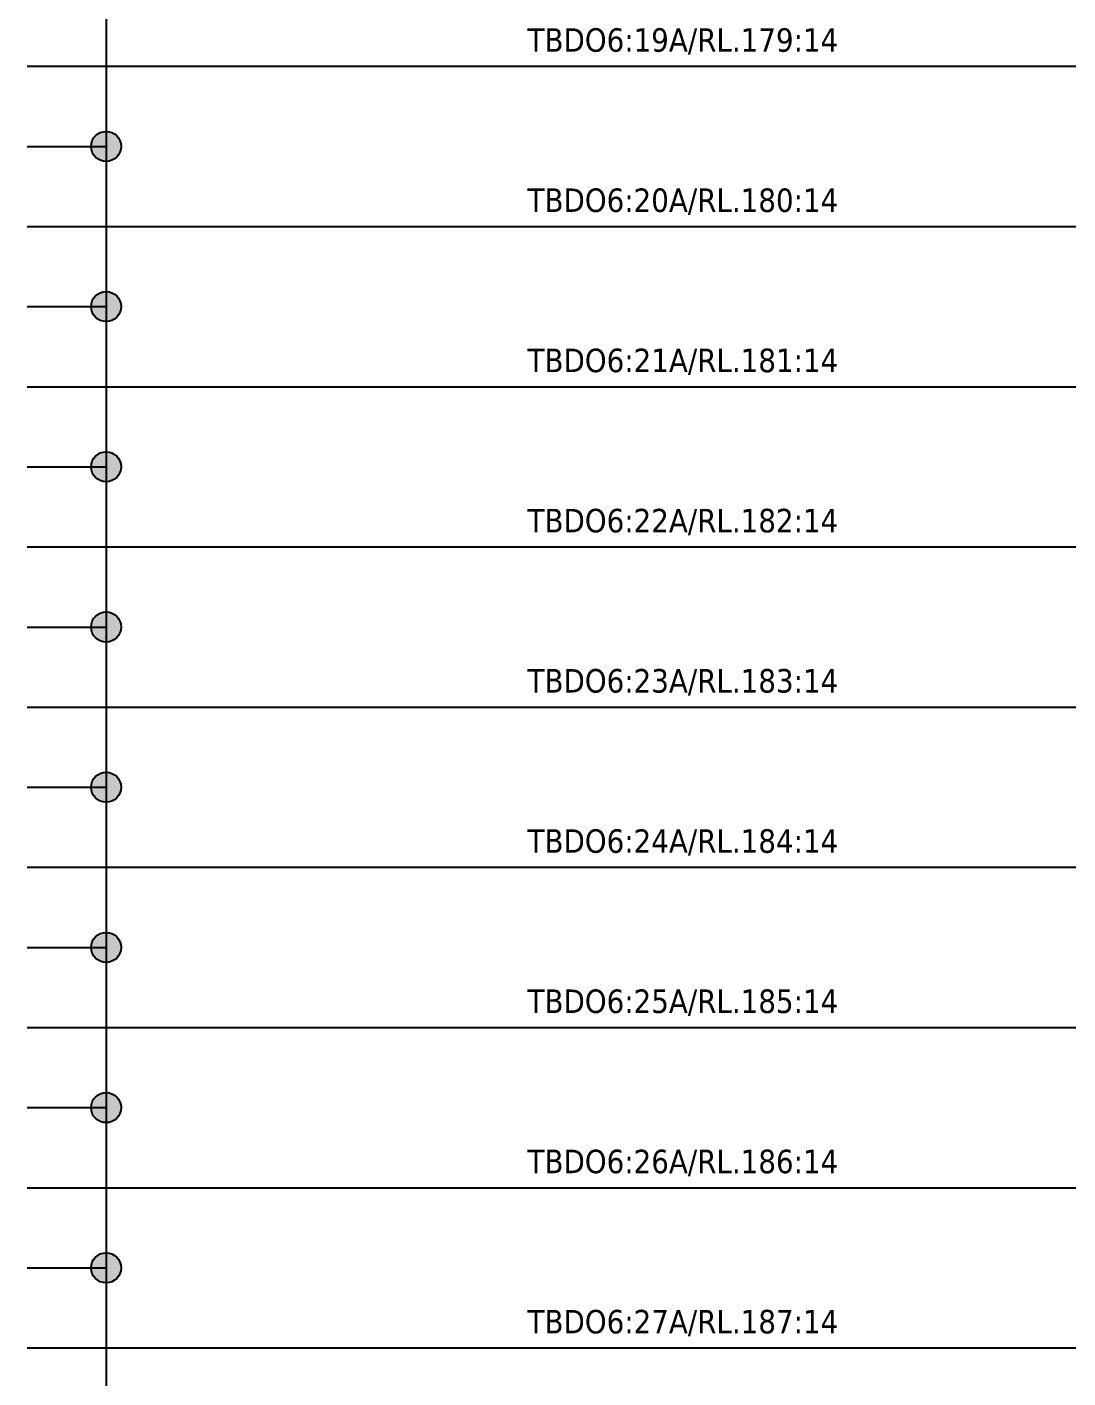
# Model space of a CAD drawing. Header units: millimetres. Extents: x 0 to 1792788, y -13 to 262234.
# Drawn here: x 184.1 to 236.1, y 67.5 to 135 of the extents above; entities that cross this region are included whole.
import ezdxf
from ezdxf.enums import TextEntityAlignment as Align

# ---------------------------------------------------------------- set-up
doc = ezdxf.new("R2010")
doc.units = ezdxf.units.MM
doc.layers.add('EPLAN311', color=7, linetype='Continuous', lineweight=25)
doc.layers.add('EPLAN405', color=7, linetype='Continuous', lineweight=25)
doc.styles.add('Tahoma', font='')
doc.styles.get('Tahoma').set_extended_font_data('Tahoma')

# ---------------------------------------------------------------- blocks, each defined once
blk = doc.blocks.new('EPLSYM_LibrarySPECIAL_Symbol308_Variant0_Placement0')
at = {"layer": 'EPLAN405', "color": 7, "style": 'Tahoma'}
for tag, p in [('17_31011', (1.5, 6.35)), ('17_31002', (1.5, 0.5))]:
    blk.add_attdef(tag, text='', height=1.174, dxfattribs=at).set_placement(p, align=Align.BOTTOM_LEFT)
for tag, p in [('17_31004', (1.5, 4.4)), ('17_31003', (1.5, 2.45))]:
    blk.add_attdef(tag, p, '', height=1.174, dxfattribs=at)

msp = doc.modelspace()

# ---------------------------------------------------------------- hatches: boundary and pattern name
at = {"layer": 'EPLAN311', "linetype": 'Continuous', "lineweight": 25, "ltscale": 4}
h = msp.add_hatch(color=7, dxfattribs=at)
edge = h.paths.add_edge_path(flags=0)
edge.add_arc((188, 129), 0.75, 0, 360)
h = msp.add_hatch(color=7, dxfattribs=at)
edge = h.paths.add_edge_path(flags=0)
edge.add_arc((188, 121), 0.75, 0, 360)
h = msp.add_hatch(color=7, dxfattribs=at)
edge = h.paths.add_edge_path(flags=0)
edge.add_arc((188, 113), 0.75, 0, 360)
h = msp.add_hatch(color=7, dxfattribs=at)
edge = h.paths.add_edge_path(flags=0)
edge.add_arc((188, 105), 0.75, 0, 360)
h = msp.add_hatch(color=7, dxfattribs=at)
edge = h.paths.add_edge_path(flags=0)
edge.add_arc((188, 97), 0.75, 0, 360)
h = msp.add_hatch(color=7, dxfattribs=at)
edge = h.paths.add_edge_path(flags=0)
edge.add_arc((188, 89), 0.75, 0, 360)
h = msp.add_hatch(color=7, dxfattribs=at)
edge = h.paths.add_edge_path(flags=0)
edge.add_arc((188, 81), 0.75, 0, 360)
h = msp.add_hatch(color=7, dxfattribs=at)
edge = h.paths.add_edge_path(flags=0)
edge.add_arc((188, 73), 0.75, 0, 360)

# ---------------------------------------------------------------- linework, layer by layer
at = {"layer": 'EPLAN311', "ltscale": 4}
for p, q in [((188, 137), (188, 129)), ((184.05, 129), (186, 129)), ((188, 129), (188, 121)), ((184.05, 121), (186, 121)), ((188, 121), (188, 113)), ((184.05, 113), (186, 113)), ((188, 113), (188, 105)), ((184.05, 105), (186, 105)), ((188, 105), (188, 97)), ((184.05, 97), (186, 97)), ((188, 97), (188, 89)), ((184.05, 89), (186, 89)), ((188, 89), (188, 81)), ((184.05, 81), (186, 81)), ((188, 81), (188, 73)), ((184.05, 73), (186, 73)), ((188, 73), (188, 65))]:
    msp.add_line(p, q, dxfattribs=at)
at = {"layer": 'EPLAN311', "color": 7, "ltscale": 4}
for p, q in [((184.05, 133), (244, 133)), ((184.05, 125), (244, 125)), ((184.05, 117), (244, 117)), ((184.05, 109), (244, 109)), ((184.05, 101), (244, 101)), ((184.05, 93), (244, 93)), ((184.05, 85), (244, 85)), ((184.05, 77), (244, 77)), ((184.05, 69), (244, 69))]:
    msp.add_line(p, q, dxfattribs=at)
at = {"layer": 'EPLAN311', "color": 7, "linetype": 'Continuous', "lineweight": 25, "ltscale": 4}
for p, q in [((188, 131), (188, 127)), ((186, 129), (188, 129)), ((188, 123), (188, 119)), ((186, 121), (188, 121)), ((188, 115), (188, 111)), ((186, 113), (188, 113)), ((188, 107), (188, 103)), ((186, 105), (188, 105)), ((188, 99), (188, 95)), ((186, 97), (188, 97)), ((188, 91), (188, 87)), ((186, 89), (188, 89)), ((188, 83), (188, 79)), ((186, 81), (188, 81)), ((188, 75), (188, 71)), ((186, 73), (188, 73))]:
    msp.add_line(p, q, dxfattribs=at)
for centre in [(188, 129), (188, 121), (188, 113), (188, 105), (188, 97), (188, 89), (188, 81), (188, 73)]:
    msp.add_circle(centre, 0.75, dxfattribs=at)

# ---------------------------------------------------------------- block references
ref = msp.add_blockref('EPLSYM_LibrarySPECIAL_Symbol308_Variant0_Placement0', (209, 133))
ref.add_attrib('17_31011', 'TBDO6:19A/RL.179:14', dxfattribs={"layer": 'EPLAN405', "color": 7, "height": 1.1739, "style": 'Tahoma'}).set_placement((209.055, 133.374), align=Align.BOTTOM_LEFT)
ref = msp.add_blockref('EPLSYM_LibrarySPECIAL_Symbol308_Variant0_Placement0', (209, 125))
ref.add_attrib('17_31011', 'TBDO6:20A/RL.180:14', dxfattribs={"layer": 'EPLAN405', "color": 7, "height": 1.1739, "style": 'Tahoma'}).set_placement((209.055, 125.374), align=Align.BOTTOM_LEFT)
ref = msp.add_blockref('EPLSYM_LibrarySPECIAL_Symbol308_Variant0_Placement0', (209, 117))
ref.add_attrib('17_31011', 'TBDO6:21A/RL.181:14', dxfattribs={"layer": 'EPLAN405', "color": 7, "height": 1.1739, "style": 'Tahoma'}).set_placement((209.055, 117.374), align=Align.BOTTOM_LEFT)
ref = msp.add_blockref('EPLSYM_LibrarySPECIAL_Symbol308_Variant0_Placement0', (209, 109))
ref.add_attrib('17_31011', 'TBDO6:22A/RL.182:14', dxfattribs={"layer": 'EPLAN405', "color": 7, "height": 1.1739, "style": 'Tahoma'}).set_placement((209.055, 109.374), align=Align.BOTTOM_LEFT)
ref = msp.add_blockref('EPLSYM_LibrarySPECIAL_Symbol308_Variant0_Placement0', (209, 101))
ref.add_attrib('17_31011', 'TBDO6:23A/RL.183:14', dxfattribs={"layer": 'EPLAN405', "color": 7, "height": 1.1739, "style": 'Tahoma'}).set_placement((209.055, 101.374), align=Align.BOTTOM_LEFT)
ref = msp.add_blockref('EPLSYM_LibrarySPECIAL_Symbol308_Variant0_Placement0', (209, 93))
ref.add_attrib('17_31011', 'TBDO6:24A/RL.184:14', dxfattribs={"layer": 'EPLAN405', "color": 7, "height": 1.1739, "style": 'Tahoma'}).set_placement((209.055, 93.374), align=Align.BOTTOM_LEFT)
ref = msp.add_blockref('EPLSYM_LibrarySPECIAL_Symbol308_Variant0_Placement0', (209, 85))
ref.add_attrib('17_31011', 'TBDO6:25A/RL.185:14', dxfattribs={"layer": 'EPLAN405', "color": 7, "height": 1.1739, "style": 'Tahoma'}).set_placement((209.055, 85.374), align=Align.BOTTOM_LEFT)
ref = msp.add_blockref('EPLSYM_LibrarySPECIAL_Symbol308_Variant0_Placement0', (209, 77))
ref.add_attrib('17_31011', 'TBDO6:26A/RL.186:14', dxfattribs={"layer": 'EPLAN405', "color": 7, "height": 1.1739, "style": 'Tahoma'}).set_placement((209.055, 77.374), align=Align.BOTTOM_LEFT)
ref = msp.add_blockref('EPLSYM_LibrarySPECIAL_Symbol308_Variant0_Placement0', (209, 69))
ref.add_attrib('17_31011', 'TBDO6:27A/RL.187:14', dxfattribs={"layer": 'EPLAN405', "color": 7, "height": 1.1739, "style": 'Tahoma'}).set_placement((209.055, 69.374), align=Align.BOTTOM_LEFT)

doc.saveas('drawing.dxf')
